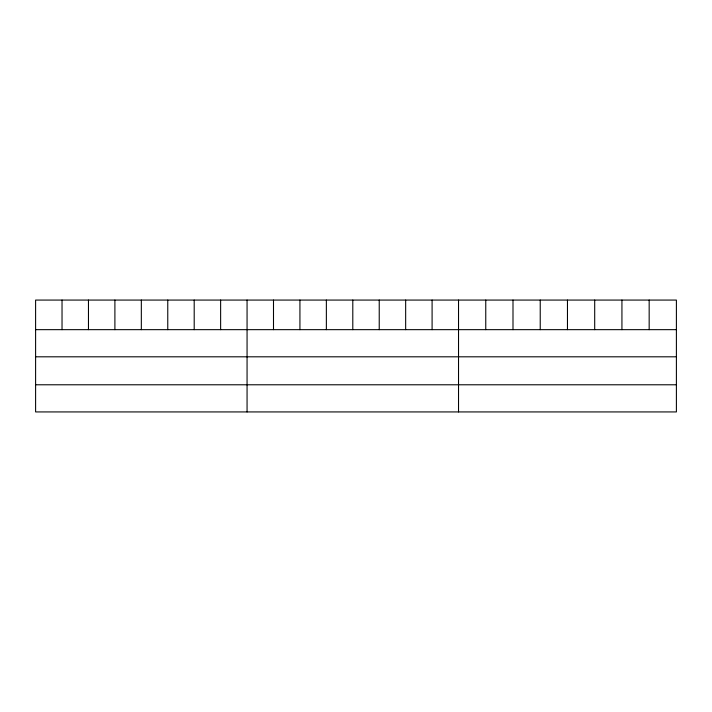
<?xml version="1.0" encoding="UTF-8"?>
<svg xmlns="http://www.w3.org/2000/svg" width="712" height="712" viewBox="0 0 712 712"><rect width="100%" height="100%" fill="white"/><g stroke="black" fill="none" stroke-linecap="round" stroke-linejoin="round"><path stroke-width="1.07" d="M676.4 356.81L676.4 300.072L35.6 300.072L35.6 411.928L676.4 411.928L676.4 356.81L35.6 356.81M35.6 329.656L676.4 329.656M35.6 384.783L676.4 384.783M649.166 300.072L649.166 329.656M621.932 300.072L621.932 329.656M594.698 300.072L594.698 329.656M567.464 300.072L567.464 329.656M540.23 300.072L540.23 329.656M512.996 300.072L512.996 329.656M485.762 300.072L485.762 329.656M458.528 300.072L458.528 411.928M432.095 300.072L432.095 329.656M405.662 300.072L405.662 329.656M379.229 300.072L379.229 329.656M352.796 300.072L352.796 329.656M326.363 300.072L326.363 329.656M299.93 300.072L299.93 329.656M273.497 300.072L273.497 329.656M247.064 300.072L247.064 411.928M220.631 300.072L220.631 329.656M194.198 300.072L194.198 329.656M167.765 300.072L167.765 329.656M141.332 300.072L141.332 329.656M114.899 300.072L114.899 329.656M88.466 300.072L88.466 329.656M62.033 300.072L62.033 329.656"/></g></svg>
